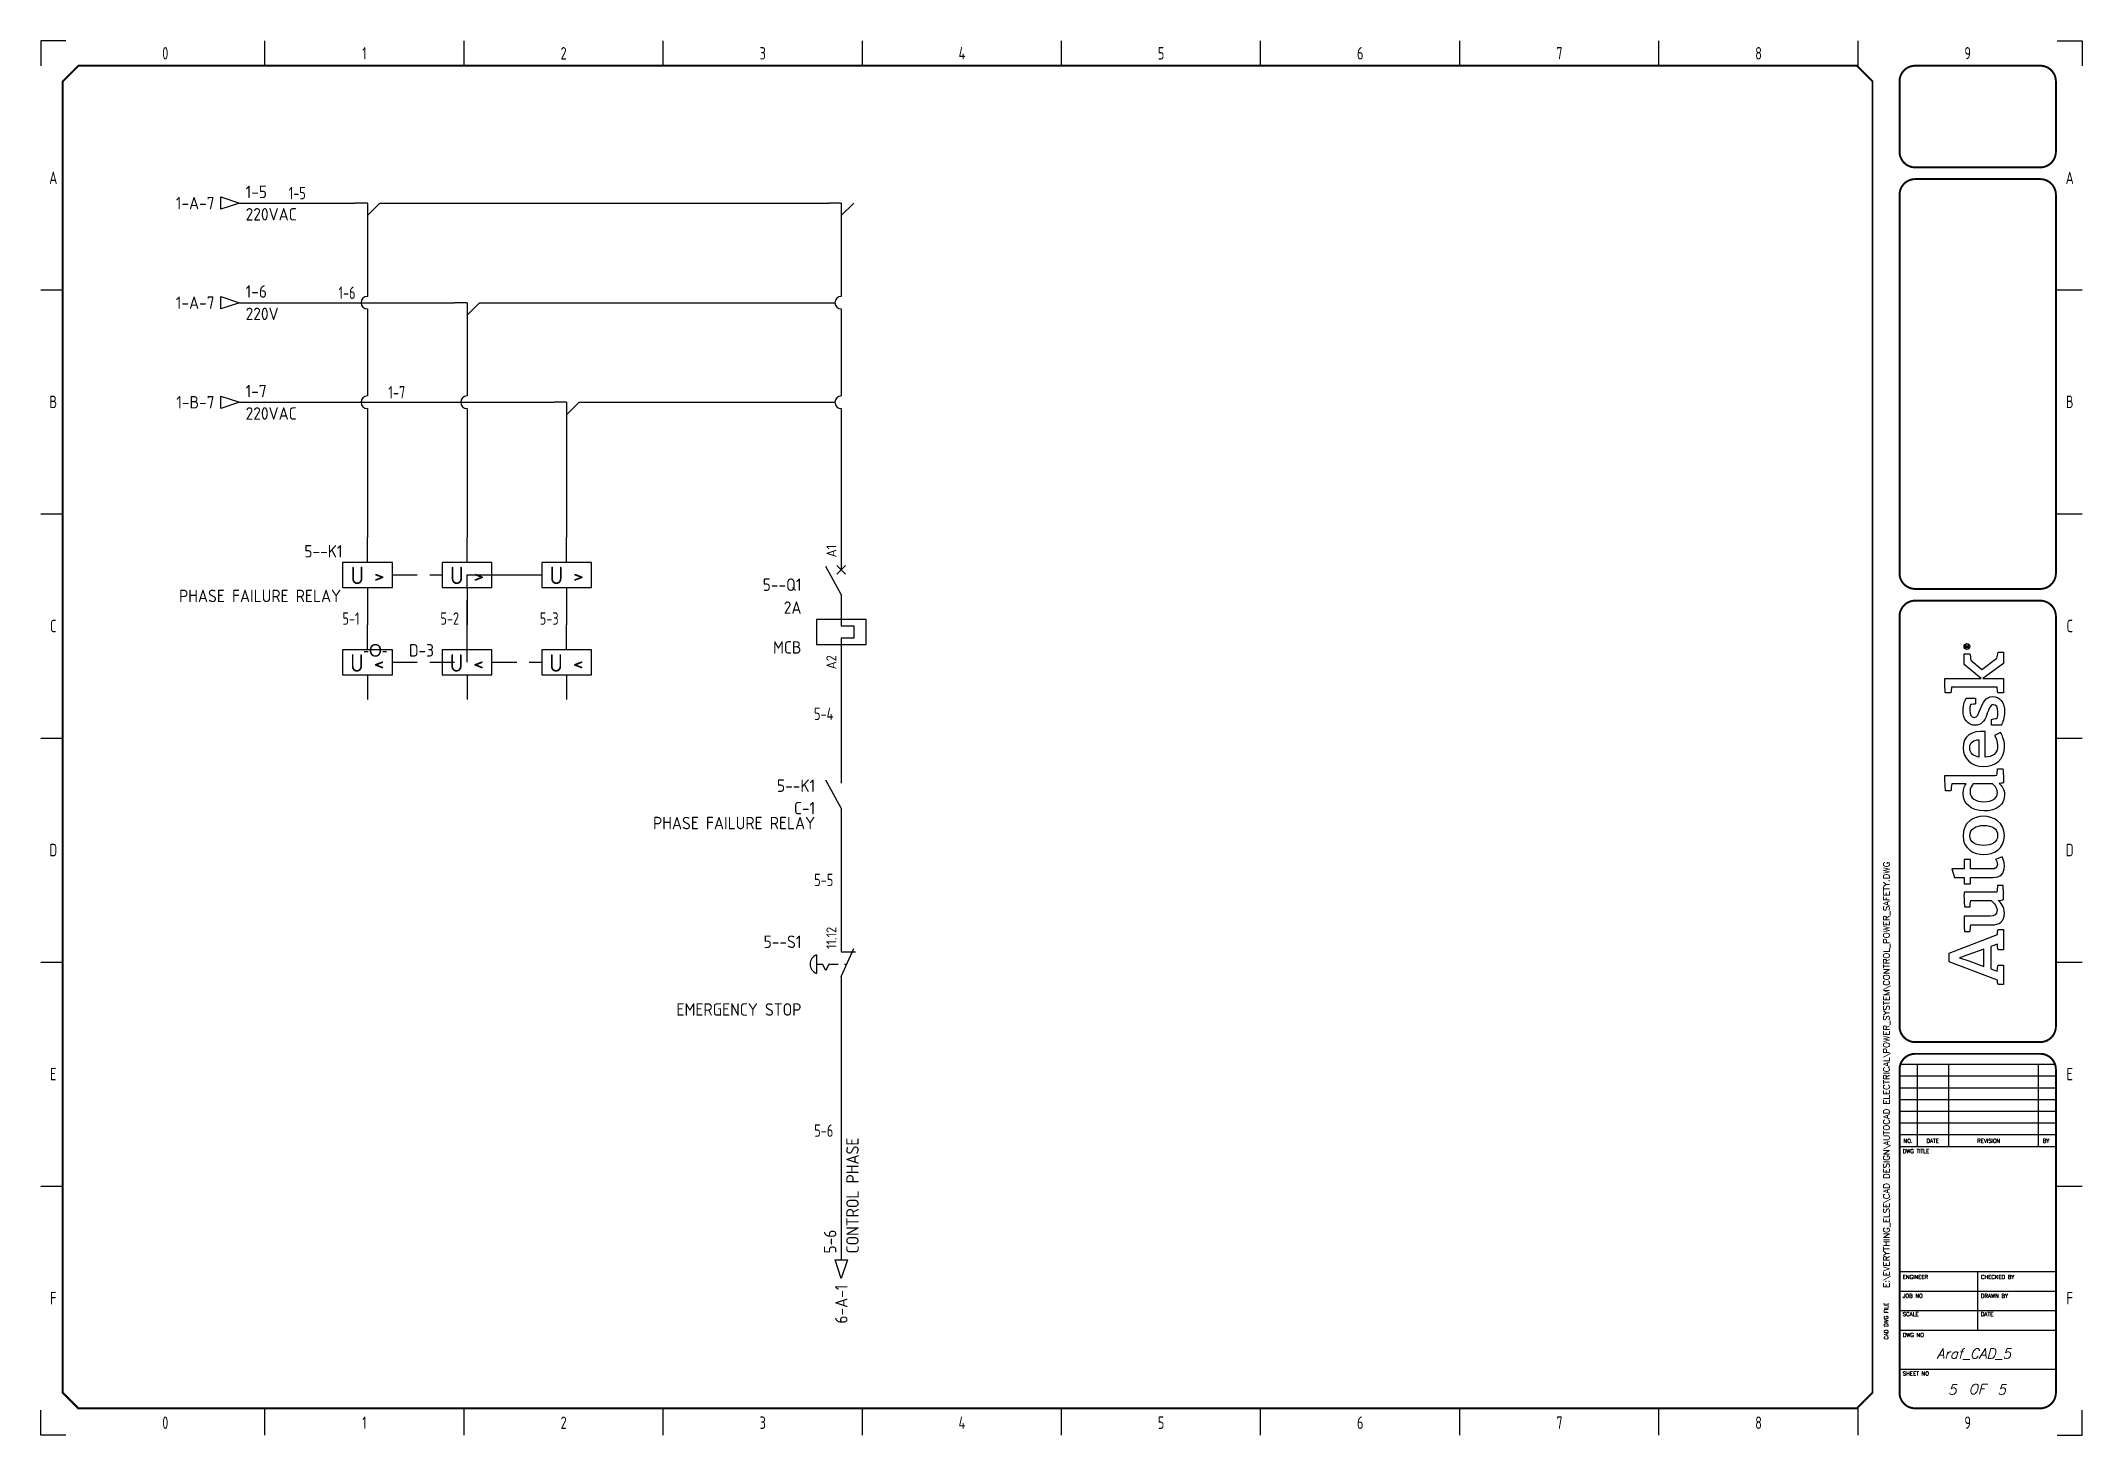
# Model space of a CAD drawing. Extents: x 5 to 415, y 5 to 285.
import ezdxf
from ezdxf.enums import TextEntityAlignment as Align

# ---------------------------------------------------------------- set-up
doc = ezdxf.new("R2010")
doc.units = 0
doc.header["$LTSCALE"] = 10
doc.linetypes.add('DASHED', pattern=[0.75, 0.5, -0.25])
for name, color, linetype in [('BL_16_mm', 5, 'Continuous'), ('DESC', 7, 'Continuous'), ('DESCCHILD', 7, 'Continuous'), ('LAYER_1', 160, 'Continuous'), ('LINK', 252, 'DASHED'), ('MISC', 4, 'Continuous'), ('RD_16_mm', 1, 'Continuous'), ('SYMS', 7, 'Continuous'), ('TAGS', 4, 'Continuous'), ('TERMS', 3, 'Continuous'), ('TITLE', 7, 'Continuous'), ('Title blocks', 7, 'Continuous'), ('WIRENO', 3, 'Continuous'), ('WIREREF', 52, 'Continuous'), ('WIREREF_DEST', 52, 'Continuous'), ('XREF', 7, 'Continuous'), ('XREFCHILD', 134, 'Continuous'), ('YE_16_mm', 2, 'Continuous')]:
    doc.layers.add(name, color=color, linetype=linetype)
doc.styles.add('ISO8', font='ISO8.shx', dxfattribs={"width": 0.8})
doc.styles.add('ITALIC', font='ITALIC')
doc.styles.add('SIMPLEX', font='simplex')
doc.styles.add('WD_IEC', font='ISOCP2.shx', dxfattribs={"width": 0.9, "height": 4})

# ---------------------------------------------------------------- blocks, each defined once
blk = doc.blocks.new('AI9-BLK2')
at = {"layer": 'LAYER_1', "color": 7}
blk.add_circle((0, 0), 2.03, dxfattribs=at)
blk.add_open_spline([(1.7, 0), (1.7, -1), (1, -1.8), (0, -1.8), (-1, -1.8), (-1.7, -1), (-1.7, 0), (-1.7, 1), (-1, 1.8), (0, 1.8), (1, 1.8), (1.7, 1), (1.7, 0)], degree=3, knots=[0, 0, 0, 0, 1, 1, 1, 2, 2, 2, 3, 3, 3, 4, 4, 4, 4], dxfattribs=at)
blk = doc.blocks.new('AI9-BLK1')
at = {"layer": 'LAYER_1', "color": 7}
for points, knots in [([(0.7, -1.1), (0.7, -1.1), (0.2, -0.4), (0.2, -0.4), (0.1, -0.2), (0, -0.2), (-0.1, -0.1), (0.3, 0), (0.5, 0.2), (0.5, 0.5), (0.5, 0.8), (0.3, 1.1), (-0.2, 1.1), (-0.2, 1.1), (-0.8, 1.1), (-0.8, 1.1), (-0.8, 1.1), (-0.8, -1.1), (-0.8, -1.1), (-0.8, -1.1), (-0.5, -1.1), (-0.5, -1.1), (-0.5, -1.1), (-0.5, -0.1), (-0.5, -0.1), (-0.4, -0.1), (-0.3, -0.2), (-0.2, -0.3), (-0.2, -0.3), (0.3, -1.1), (0.3, -1.1), (0.3, -1.1), (0.7, -1.1), (0.7, -1.1)], [0, 0, 0, 0, 1, 1, 1, 2, 2, 2, 3, 3, 3, 4, 4, 4, 5, 5, 5, 6, 6, 6, 7, 7, 7, 8, 8, 8, 9, 9, 9, 10, 10, 10, 11, 11, 11, 11]), ([(0.2, 0.5), (0.2, 0.2), (-0.1, 0.1), (-0.3, 0.1), (-0.3, 0.1), (-0.5, 0.1), (-0.5, 0.1), (-0.5, 0.1), (-0.5, 0.8), (-0.5, 0.8), (-0.5, 0.8), (-0.2, 0.8), (-0.2, 0.8), (0.1, 0.8), (0.2, 0.7), (0.2, 0.5)], [0, 0, 0, 0, 1, 1, 1, 2, 2, 2, 3, 3, 3, 4, 4, 4, 5, 5, 5, 5])]:
    blk.add_open_spline(points, degree=3, knots=knots, dxfattribs=at)
blk = doc.blocks.new('LOGO')
for points, knots in [([(35.2, 4.3), (35.2, 4.3), (22.1, 38.1), (22.1, 38.1), (22.1, 38.1), (16.1, 38.1), (16.1, 38.1), (16.1, 38.1), (3.2, 4.3), (3.2, 4.3), (2.2, 4.2), (0.9, 4), (0, 3.7), (0, 3.7), (0, 0), (0, 0), (0, 0), (13.7, 0), (13.7, 0), (13.7, 0), (13.7, 3.7), (13.7, 3.7), (12.4, 4), (10.9, 4.3), (9.5, 4.4), (9.5, 4.4), (11.1, 8.8), (11.1, 8.8), (11.1, 8.8), (26.8, 8.8), (26.8, 8.8), (26.8, 8.8), (28.4, 4.3), (28.4, 4.3), (27, 4.2), (25.8, 4), (24.5, 3.7), (24.5, 3.7), (24.5, 0), (24.5, 0), (24.5, 0), (38.7, 0), (38.7, 0), (38.7, 0), (38.7, 3.7), (38.7, 3.7), (37.9, 3.9), (36, 4.3), (35.2, 4.3)], [0, 0, 0, 0, 1, 1, 1, 2, 2, 2, 3, 3, 3, 4, 4, 4, 5, 5, 5, 6, 6, 6, 7, 7, 7, 8, 8, 8, 9, 9, 9, 10, 10, 10, 11, 11, 11, 12, 12, 12, 13, 13, 13, 14, 14, 14, 15, 15, 15, 16, 16, 16, 16]), ([(12.8, 13.8), (12.8, 13.8), (16.6, 24.3), (16.6, 24.3), (17.8, 27.5), (18.2, 28.8), (18.8, 30.9), (18.8, 30.9), (18.9, 30.9), (18.9, 30.9), (19.6, 28.9), (20, 27.5), (21.1, 24.3), (21.1, 24.3), (24.9, 13.8), (24.9, 13.8), (24.9, 13.8), (12.8, 13.8), (12.8, 13.8)], [0, 0, 0, 0, 1, 1, 1, 2, 2, 2, 3, 3, 3, 4, 4, 4, 5, 5, 5, 6, 6, 6, 6]), ([(70.8, 23.1), (70.8, 23.1), (70.8, 27.7), (70.8, 27.7), (70.8, 27.7), (75.3, 27.7), (75.3, 27.7), (75.3, 27.7), (75.3, 34.3), (75.3, 34.3), (75.3, 34.3), (81.3, 36.2), (81.3, 36.2), (81.3, 36.2), (81.3, 27.7), (81.3, 27.7), (81.3, 27.7), (88, 27.7), (88, 27.7), (88, 27.7), (88, 23.1), (88, 23.1), (88, 23.1), (81.3, 23.1), (81.3, 23.1), (81.3, 23.1), (81.3, 8.4), (81.3, 8.4), (81.3, 5.6), (82.1, 4.3), (84.3, 4.3), (86, 4.3), (87.5, 5.1), (88, 5.5), (88, 5.5), (89.7, 0.9), (89.7, 0.9), (88.7, 0.3), (86.5, -0.7), (83.2, -0.7), (77.6, -0.7), (75.3, 2.4), (75.3, 7.4), (75.3, 7.4), (75.3, 23.1), (75.3, 23.1), (75.3, 23.1), (70.8, 23.1), (70.8, 23.1)], [0, 0, 0, 0, 1, 1, 1, 2, 2, 2, 3, 3, 3, 4, 4, 4, 5, 5, 5, 6, 6, 6, 7, 7, 7, 8, 8, 8, 9, 9, 9, 10, 10, 10, 11, 11, 11, 12, 12, 12, 13, 13, 13, 14, 14, 14, 15, 15, 15, 16, 16, 16, 16]), ([(147.1, 4.7), (147.1, 5.4), (147, 6.1), (147, 6.9), (147, 6.9), (147, 41.1), (147, 41.1), (143.4, 41.2), (139.3, 41), (136.1, 40.7), (136.1, 40.7), (136.1, 37), (136.1, 37), (137.7, 36.8), (139.6, 36.6), (141, 36.4), (141, 36.4), (141, 36.4), (141, 36.4), (141, 36.4), (141, 26.2), (141, 26.2), (140, 27.1), (138, 28.4), (134.3, 28.4), (127.3, 28.4), (122, 22.6), (122, 13.8), (122, 4.5), (126.6, -0.7), (133.4, -0.7), (137.1, -0.7), (139.6, 1.1), (141.3, 3.1), (141.3, 2.1), (141.6, 0.6), (141.8, 0), (145.2, -0.2), (148.7, 0.1), (151.7, 0.4), (151.7, 0.4), (151.7, 4.1), (151.7, 4.1), (150.2, 4.2), (148.4, 4.5), (147.1, 4.7)], [0, 0, 0, 0, 1, 1, 1, 2, 2, 2, 3, 3, 3, 4, 4, 4, 5, 5, 5, 6, 6, 6, 7, 7, 7, 8, 8, 8, 9, 9, 9, 10, 10, 10, 11, 11, 11, 12, 12, 12, 13, 13, 13, 14, 14, 14, 15, 15, 15, 15]), ([(229.4, 4.6), (229.4, 4.6), (221.5, 15.2), (221.5, 15.2), (221.5, 15.2), (228, 23), (228, 23), (229.4, 23.1), (231.3, 23.3), (232.4, 23.6), (232.4, 23.6), (232.4, 27.7), (232.4, 27.7), (232.4, 27.7), (225, 27.7), (225, 27.7), (225, 27.7), (215.2, 15.6), (215.2, 15.6), (215.2, 15.6), (215.2, 41.2), (215.2, 41.2), (211.8, 41.3), (208.2, 41.2), (205.1, 40.9), (205.1, 40.9), (205.1, 36.9), (205.1, 36.9), (206.5, 36.8), (208, 36.6), (209.1, 36.5), (209.1, 36.5), (209.1, 4.5), (209.1, 4.5), (207.8, 4.4), (206.3, 4.2), (205.1, 4), (205.1, 4), (205.1, 0), (205.1, 0), (205.1, 0), (215.2, 0), (215.2, 0), (215.2, 0), (215.2, 14.5), (215.2, 14.5), (215.2, 14.5), (225.6, 0), (225.6, 0), (225.6, 0), (233.7, 0), (233.7, 0), (233.7, 0), (233.7, 3.8), (233.7, 3.8), (232.2, 4.2), (230.6, 4.4), (229.4, 4.6)], [0, 0, 0, 0, 1, 1, 1, 2, 2, 2, 3, 3, 3, 4, 4, 4, 5, 5, 5, 6, 6, 6, 7, 7, 7, 8, 8, 8, 9, 9, 9, 10, 10, 10, 11, 11, 11, 12, 12, 12, 13, 13, 13, 14, 14, 14, 15, 15, 15, 16, 16, 16, 17, 17, 17, 18, 18, 18, 19, 19, 19, 19]), ([(59.7, -0.1), (59.5, 0.6), (59.2, 2.6), (59.1, 3.8), (57.8, 2), (54.9, -0.7), (50.2, -0.7), (44.2, -0.7), (42, 3.1), (42, 8.1), (42, 8.1), (42, 22.9), (42, 22.9), (40.6, 23.2), (38.8, 23.4), (37.3, 23.5), (37.3, 23.5), (37.3, 27.3), (37.3, 27.3), (40.3, 27.6), (44.4, 27.8), (48, 27.6), (48, 27.6), (48, 9.3), (48, 9.3), (48, 6.2), (49.1, 4.5), (52.3, 4.5), (55.8, 4.5), (58.4, 7.9), (59, 8.6), (59, 8.6), (59, 23), (59, 23), (57.8, 23.2), (56, 23.4), (54.6, 23.5), (54.6, 23.5), (54.6, 27.3), (54.6, 27.3), (57.6, 27.7), (61.5, 27.8), (65, 27.7), (65, 27.7), (65, 4.6), (65, 4.6), (66.3, 4.4), (68.1, 4.2), (69.6, 4.1), (69.6, 4.1), (69.6, 0.3), (69.6, 0.3), (66.7, 0), (63, -0.2), (59.7, -0.1)], [0, 0, 0, 0, 1, 1, 1, 2, 2, 2, 3, 3, 3, 4, 4, 4, 5, 5, 5, 6, 6, 6, 7, 7, 7, 8, 8, 8, 9, 9, 9, 10, 10, 10, 11, 11, 11, 12, 12, 12, 13, 13, 13, 14, 14, 14, 15, 15, 15, 16, 16, 16, 17, 17, 17, 18, 18, 18, 18]), ([(104.8, -0.7), (95.2, -0.7), (91.4, 7), (91.4, 13.8), (91.4, 20.6), (95.1, 28.4), (104.6, 28.4), (114.1, 28.4), (118.3, 20.8), (118.3, 14), (118.3, 7.2), (114.2, -0.7), (104.8, -0.7)], [0, 0, 0, 0, 1, 1, 1, 2, 2, 2, 3, 3, 3, 4, 4, 4, 4]), ([(104.5, 23.6), (99.6, 23.6), (97.8, 19.5), (97.8, 14), (97.8, 8.5), (99.9, 4.1), (104.8, 4.1), (109.8, 4.1), (111.8, 8.2), (111.8, 13.8), (111.8, 19.3), (109.5, 23.6), (104.5, 23.6)], [0, 0, 0, 0, 1, 1, 1, 2, 2, 2, 3, 3, 3, 4, 4, 4, 4]), ([(141, 7.6), (140.3, 6.7), (138.2, 4.3), (135, 4.3), (130.5, 4.3), (128.5, 8.1), (128.5, 13.8), (128.5, 19.6), (130.9, 23.5), (135.4, 23.5), (138.3, 23.5), (139.9, 22.3), (141, 21.3), (141, 21.3), (141, 7.6), (141, 7.6)], [0, 0, 0, 0, 1, 1, 1, 2, 2, 2, 3, 3, 3, 4, 4, 4, 5, 5, 5, 5]), ([(167.6, 4.1), (171.4, 4.1), (173.8, 5.5), (175, 6.2), (175, 6.2), (177.1, 2.1), (177.1, 2.1), (175.5, 1.1), (172.6, -0.7), (167.2, -0.7), (158.2, -0.7), (153.3, 5.5), (153.3, 14), (153.3, 22.5), (158.9, 28.4), (166.4, 28.4), (174.6, 28.4), (178.7, 22.5), (177.9, 12.9), (177.9, 12.9), (159.8, 12.9), (159.8, 12.9), (160, 7.9), (162.3, 4.1), (167.6, 4.1)], [0, 0, 0, 0, 1, 1, 1, 2, 2, 2, 3, 3, 3, 4, 4, 4, 5, 5, 5, 6, 6, 6, 7, 7, 7, 8, 8, 8, 8]), ([(172, 17.3), (171.9, 20.8), (170.4, 23.7), (166.3, 23.7), (162.6, 23.7), (160.6, 21.2), (159.9, 17.3), (159.9, 17.3), (172, 17.3), (172, 17.3)], [0, 0, 0, 0, 1, 1, 1, 2, 2, 2, 3, 3, 3, 3]), ([(193.3, 16.4), (190.2, 17.6), (187.8, 18.3), (187.8, 20.5), (187.8, 22.6), (189.9, 23.7), (192.6, 23.7), (194.1, 23.7), (195.6, 23.5), (196.8, 23.1), (196.9, 21.9), (197.1, 20.1), (197.3, 19.6), (197.3, 19.6), (201.3, 19.6), (201.3, 19.6), (201.3, 19.6), (201.3, 26.1), (201.3, 26.1), (200.2, 26.8), (197.1, 28.4), (192.4, 28.4), (186.5, 28.4), (182.2, 25), (182.2, 20.1), (182.2, 15.7), (184.9, 13.4), (189.1, 11.9), (193.4, 10.4), (196.7, 9.3), (196.7, 7.2), (196.7, 5.1), (195, 3.9), (191.4, 3.9), (189.9, 3.9), (188.1, 4.1), (187, 4.6), (186.9, 5.9), (186.6, 7.8), (186.3, 8.4), (186.3, 8.4), (182.3, 8.4), (182.3, 8.4), (182.3, 8.4), (182.3, 1.6), (182.3, 1.6), (182.3, 1.6), (182.3, 1.6), (182.3, 1.6), (184.1, 0.5), (187.5, -0.8), (191.8, -0.8), (198.3, -0.8), (202.4, 2.6), (202.4, 7.8), (202.4, 12.5), (197.8, 14.6), (193.3, 16.4)], [0, 0, 0, 0, 1, 1, 1, 2, 2, 2, 3, 3, 3, 4, 4, 4, 5, 5, 5, 6, 6, 6, 7, 7, 7, 8, 8, 8, 9, 9, 9, 10, 10, 10, 11, 11, 11, 12, 12, 12, 13, 13, 13, 14, 14, 14, 15, 15, 15, 16, 16, 16, 17, 17, 17, 18, 18, 18, 19, 19, 19, 19])]:
    blk.add_open_spline(points, degree=3, knots=knots)
for name, p in [('AI9-BLK2', (237.6, 25.7)), ('AI9-BLK1', (237.8, 25.7))]:
    blk.add_blockref(name, p)
blk = doc.blocks.new('Title_blocks_A3')
at = {"layer": 'TITLE'}
for p, q in [((372.89, 276.86), (372.89, 259.33)), ((378.32, 79.49), (409.72, 79.49)), ((381.85, 79.49), (381.85, 63)), ((388.13, 79.49), (388.13, 63)), ((406.19, 79.49), (406.19, 63)), ((378.32, 77.13), (409.72, 77.13)), ((378.32, 74.78), (409.72, 74.78)), ((378.32, 72.42), (409.72, 72.42)), ((378.32, 70.06), (409.72, 70.06)), ((378.32, 67.71), (409.72, 67.71)), ((378.32, 65.35), (409.72, 65.35)), ((378.32, 63), (409.72, 63)), ((372.89, 13.53), (372.89, 37.81)), ((378.32, 37.87), (409.72, 37.87)), ((394.02, 26.1), (394.02, 37.87)), ((378.32, 33.95), (409.72, 33.95)), ((378.32, 30.02), (409.72, 30.02)), ((378.32, 26.1), (409.72, 26.1)), ((378.32, 18.24), (409.72, 18.24))]:
    blk.add_line(p, q, dxfattribs=at)
at = {"layer": 'TITLE', "const_width": 0.392}
blk.add_lwpolyline([(372.89, 13.53), (372.89, 276.86), (369.75, 280), (12.53, 280), (9.39, 276.86), (9.39, 13.53), (12.53, 10.39), (369.75, 10.39)], close=True, dxfattribs=at)
for points in [[(381.46, 280, 0.414214), (378.32, 276.86, 0.414214)], [(409.72, 276.86, 0.414214), (406.58, 280, 0.414214)], [(378.32, 262.73, 0.414214), (381.46, 259.59, 0.414214)], [(406.58, 259.59, 0.414214), (409.72, 262.73, 0.414214)], [(381.46, 257.23, 0.414214), (378.32, 254.09, 0.414214)], [(409.72, 254.09, 0.414214), (406.58, 257.23, 0.414214)], [(378.32, 178.08, 0.414214), (381.46, 174.94, 0.414214)], [(406.58, 174.94, 0.414214), (409.72, 178.08, 0.414214)], [(381.46, 172.58, 0.414214), (378.32, 169.44, 0.414214)], [(409.72, 169.44, 0.414214), (406.58, 172.58, 0.414214)], [(378.32, 87.08, 0.414214), (381.46, 83.94, 0.414214)], [(406.58, 83.94, 0.414214), (409.72, 87.08, 0.414214)], [(381.46, 81.58, 0.414214), (378.32, 78.44, 0.414214)], [(409.72, 78.44, 0.414214), (406.58, 81.58, 0.414214)], [(378.32, 13.53, 0.414214), (381.46, 10.39, 0.414214)], [(406.58, 10.39, 0.414214), (409.72, 13.53, 0.414214)]]:
    blk.add_lwpolyline(points, format="xyb", dxfattribs=at)
for points in [[(406.58, 280), (381.46, 280)], [(378.32, 276.86), (378.32, 262.73)], [(409.72, 276.86), (409.72, 262.73)], [(406.58, 259.59), (381.46, 259.59)], [(378.32, 254.09), (378.32, 178.08)], [(406.58, 257.23), (381.46, 257.23)], [(409.72, 254.09), (409.72, 178.08)], [(381.46, 174.94), (406.58, 174.94)], [(381.46, 172.58), (406.58, 172.58)], [(381.46, 83.94), (406.58, 83.94)], [(378.32, 78.44), (378.32, 13.53)], [(381.46, 81.58), (406.58, 81.58)], [(409.72, 78.44), (409.72, 13.53)], [(381.46, 10.39), (406.58, 10.39)]]:
    blk.add_lwpolyline(points, dxfattribs=at)
at = {"layer": 'TITLE', "color": 7, "const_width": 0.392}
for points in [[(378.32, 169.44), (378.32, 87.08)], [(409.72, 169.44), (409.72, 87.08)]]:
    blk.add_lwpolyline(points, dxfattribs=at)
at = {"layer": 'Title blocks', "color": 7}
for p, q in [((50, 280), (50, 285)), ((90, 280), (90, 285)), ((130, 280), (130, 285)), ((170, 280), (170, 285)), ((250, 280), (250, 285)), ((290, 280), (290, 285)), ((330, 280), (330, 285)), ((370, 280), (370, 285)), ((5, 235), (9.39, 235)), ((410, 235), (415, 235)), ((5, 190), (9.39, 190)), ((410, 190), (415, 190)), ((5, 100), (9.39, 100)), ((410, 100), (415, 100)), ((5, 55), (9.39, 55)), ((410, 55), (415, 55)), ((50, 5), (50, 10.39)), ((90, 5), (90, 10.39)), ((130, 5), (130, 10.39)), ((170, 5), (170, 10.39)), ((250, 5), (250, 10.39)), ((290, 5), (290, 10.39)), ((330, 5), (330, 10.39)), ((370, 5), (370, 10.64))]:
    blk.add_line(p, q, dxfattribs=at)
at = {"layer": 'Title blocks', "color": 2}
for p, q in [((210, 280), (210, 285)), ((5, 145), (9.39, 145)), ((410, 145), (415, 145)), ((210, 5), (210, 10.39))]:
    blk.add_line(p, q, dxfattribs=at)
at = {"layer": 'Title blocks'}
for points in [[(10, 285), (5, 285), (5, 280)], [(410, 285), (415, 285), (415, 280)], [(10, 5), (5, 5), (5, 10)], [(410, 5), (415, 5), (415, 10)]]:
    blk.add_lwpolyline(points, dxfattribs=at)
at = {"xscale": 0.2857500000000073, "yscale": 0.2857500000000073, "zscale": 0.2857500000000073, "rotation": 90}
blk.add_blockref('LOGO', (399.19, 95.48), dxfattribs=at)
at = {"layer": 'TITLE', "color": 1, "style": 'SIMPLEX'}
for s, p in [('DWG TITLE', (378.97, 61.62)), ('ENGINEER', (378.97, 36.37)), ('CHECKED BY', (394.67, 36.37)), ('JOB NO', (378.97, 32.57)), ('DRAWN BY', (394.67, 32.57)), ('SCALE', (378.97, 28.91)), ('DATE', (394.67, 28.91)), ('DWG NO', (378.97, 24.72)), ('SHEET NO', (378.97, 17))]:
    blk.add_text(s, height=0.785, dxfattribs=at).set_placement(p)
at = {"layer": 'TITLE', "color": 1}
for s, height, style, p in [('NO.', 0.785, 'SIMPLEX', (380.02, 64.11)), ('DATE', 0.785, 'SIMPLEX', (384.99, 64.11)), ('REVISION', 0.785, 'SIMPLEX', (396.24, 64.11)), ('BY', 0.785, 'SIMPLEX', (407.76, 64.11)), ('OF', 2, 'ITALIC', (393.89, 14.25))]:
    blk.add_text(s, height=height, dxfattribs=dict(at, style=style)).set_placement(p, align=Align.MIDDLE)
at = {"layer": 'TITLE', "color": 1, "style": 'SIMPLEX'}
blk.add_text('CAD DWG FILE', height=0.7852, rotation=90, dxfattribs=at).set_placement((376.02, 24.2))
at = {"layer": 'TITLE', "color": 1, "style": 'ITALIC'}
for tag, height, p in [('TITLE#1', 1.5, (393.23, 52.79)), ('TITLE#2', 1.5, (393.23, 50.25)), ('TITLE#3', 1.5, (393.23, 47.71)), ('TITLE#4', 1.5, (393.23, 45.16)), ('DWG#', 2, (393.23, 20.38))]:
    blk.add_attdef(tag, text='', height=height, dxfattribs=at).set_placement(p, align=Align.CENTER)
at = {"layer": 'TITLE', "color": 1, "style": 'SIMPLEX'}
blk.add_attdef('CAD#', (376.32, 34.6), '', height=1.25, rotation=90, dxfattribs=at)
at = {"layer": 'TITLE', "color": 1}
for tag, p, height, style in [('ENGINEER', (381.68, 34.6), 1.25, 'ITALIC'), ('CHKDBY', (396.6, 34.6), 1.25, 'ITALIC'), ('JOB#', (384.53, 30.65), 1.25, 'SIMPLEX'), ('DRAWNBY', (397.48, 30.65), 1.25, 'ITALIC'), ('SCALE', (383.14, 26.88), 1.25, 'SIMPLEX'), ('DATE', (396.4, 26.88), 1.25, 'SIMPLEX'), ('SHTS', (397.95, 13.15), 2, 'ITALIC')]:
    blk.add_attdef(tag, p, '', height=height, dxfattribs=dict(at, style=style))
at = {"layer": 'TITLE', "color": 1, "style": 'ITALIC'}
blk.add_attdef('SH#', text='', height=2, dxfattribs=at).set_placement((389.77, 13.15), align=Align.RIGHT)
at = {"layer": 'TITLE', "color": 7, "flags": 9}
blk.add_attdef('WD_TB', (381.46, 10.39), '', height=1.57, dxfattribs=at)
at = {"layer": 'Title blocks', "style": 'ISO8', "width": 0.8}
for s, p in [('0', (30, 282.5)), ('1', (70, 282.5)), ('2', (110, 282.5)), ('3', (150, 282.5)), ('4', (190, 282.5)), ('5', (230, 282.5)), ('6', (270, 282.5)), ('7', (310, 282.5)), ('8', (350, 282.5)), ('9', (392, 282.5)), ('A', (7.5, 257.5)), ('A', (412.5, 257.5)), ('B', (7.5, 212.5)), ('B', (412.5, 212.5)), ('C', (7.5, 167.5)), ('C', (412.5, 167.5)), ('D', (7.5, 122.5)), ('D', (412.5, 122.5)), ('E', (7.5, 77.5)), ('E', (412.5, 77.5)), ('F', (7.5, 32.5)), ('F', (412.5, 32.5)), ('0', (30, 7.5)), ('1', (70, 7.5)), ('2', (110, 7.5)), ('3', (150, 7.5)), ('4', (190, 7.5)), ('5', (230, 7.5)), ('6', (270, 7.5)), ('7', (310, 7.5)), ('8', (350, 7.5)), ('9', (392, 7.5))]:
    blk.add_text(s, height=2.5, dxfattribs=at).set_placement(p, align=Align.MIDDLE)
blk = doc.blocks.new('HA1D3')
blk.add_lwpolyline([(0, 0), (-3.75, -1.25), (-3.75, 1.25)], close=True)
at = {"style": 'WD_IEC'}
blk.add_attdef('XREF', text='', height=2.5, dxfattribs=at).set_placement((-5, 0), align=Align.MIDDLE_RIGHT)
at = {"style": 'WD_IEC', "flags": 1}
blk.add_attdef('SIGCODE', text='', height=1, dxfattribs=at).set_placement((-2.5, 1.8), align=Align.RIGHT)
at = {"style": 'WD_IEC'}
for tag, p, height, flags in [('X1TERM01', (0, 0), 0.32, 1), ('WIRENO', (1.25, 1), 2.5, 8)]:
    blk.add_attdef(tag, p, '', height=height, dxfattribs=dict(at, flags=flags))
blk.add_attdef('DESC1', text='', height=2.5, dxfattribs=at).set_placement((1.25, -1), align=Align.TOP_LEFT)
blk = doc.blocks.new('HT0_184')
for p, q in [((0, 0), (-2.5, 0)), ((0, 0), (0, -2.5)), ((0, -2.5), (2.5, 0))]:
    blk.add_line(p, q)
at = {"style": 'WD_IEC', "flags": 1}
for tag, p in [('X4TERM01', (-2.5, 0)), ('X1TERM01', (2.5, 0)), ('X8TERM01', (0, -2.5)), ('WDWSEQ', (1.53, -1.26))]:
    blk.add_attdef(tag, p, '', height=0.4, dxfattribs=at)
blk = doc.blocks.new('VCR1F35')
for p, q in [((0, 2.5), (0, 7.5)), ((0, -2.5), (0, -7.5))]:
    blk.add_line(p, q)
blk.add_lwpolyline([(-5, 2.5), (-5, -2.5), (5, -2.5), (5, 2.5)], close=True)
at = {"style": 'WD_IEC'}
for tag, p in [('INST', (-5, 9.5)), ('LOC', (-5, 6.5)), ('TAG1', (-5, 3.5)), ('DESC1', (-5.28, -5.48)), ('DESC2', (-5.28, -8.48)), ('DESC3', (-5.28, -11.48))]:
    blk.add_attdef(tag, text='', height=2.5, dxfattribs=at).set_placement(p, align=Align.RIGHT)
blk.add_attdef('TERM01', text='', height=2, rotation=90, dxfattribs=at).set_placement((-1, 7.5), align=Align.RIGHT)
at = {"style": 'WD_IEC', "flags": 1}
for tag, p, height in [('X2TERM01', (0, 7.5), 0.32), ('X4LINK', (-5, 0), 0.32), ('X1LINK', (5, 0), 0.32), ('ASSYCODE', (0.69, -3.77), 1), ('X8TERM02', (0, -7.5), 0.32), ('FAMILY', (0.69, -5.27), 1), ('CATDESC', (0.69, -6.77), 1)]:
    blk.add_attdef(tag, p, '', height=height, dxfattribs=at)
at = {"style": 'WD_IEC', "flags": 9}
for tag, p in [('MFG', (-5.59, 1.03)), ('CAT', (-5.59, -1.47))]:
    blk.add_attdef(tag, text='', height=1.5, dxfattribs=at).set_placement(p, align=Align.RIGHT)
at = {"style": 'WD_IEC'}
blk.add_attdef('TERM02', (-1, -7.5), '', height=2, rotation=90, dxfattribs=at)
blk.add_attdef('U', text='', height=3.5, dxfattribs=at).set_placement((0.03, -1.87), align=Align.CENTER)
at = {"lineweight": 9, "style": 'WD_IEC'}
for tag, p in [('NO', (-5.21, -16.4)), ('NC', (-5.21, -19.4))]:
    blk.add_attdef(tag, text='', height=2.5, dxfattribs=at).set_placement(p, align=Align.TOP_RIGHT)
for tag, p in [('XREFNO', (-3.71, -16.4)), ('XREFNC', (-3.71, -19.4))]:
    blk.add_attdef(tag, text='', height=2.5, dxfattribs=at).set_placement(p, align=Align.TOP_LEFT)
blk = doc.blocks.new('VCR1F36')
for p, q in [((0, 2.5), (0, 7.5)), ((0, -2.5), (0, -7.5))]:
    blk.add_line(p, q)
blk.add_lwpolyline([(-5, 2.5), (-5, -2.5), (5, -2.5), (5, 2.5)], close=True)
at = {"style": 'WD_IEC'}
for tag, p in [('INST', (-5, 9.5)), ('LOC', (-5, 6.5)), ('TAG1', (-5, 3.5)), ('DESC1', (-5.28, -5.48)), ('DESC2', (-5.28, -8.48)), ('DESC3', (-5.28, -11.48))]:
    blk.add_attdef(tag, text='', height=2.5, dxfattribs=at).set_placement(p, align=Align.RIGHT)
blk.add_attdef('TERM01', text='', height=2, rotation=90, dxfattribs=at).set_placement((-1, 7.5), align=Align.RIGHT)
at = {"style": 'WD_IEC', "flags": 1}
for tag, p, height in [('X2TERM01', (0, 7.5), 0.32), ('X4LINK', (-5, 0), 0.32), ('X1LINK', (5, 0), 0.32), ('ASSYCODE', (0.69, -3.77), 1), ('X8TERM02', (0, -7.5), 0.32), ('FAMILY', (0.69, -5.27), 1), ('CATDESC', (0.69, -6.77), 1)]:
    blk.add_attdef(tag, p, '', height=height, dxfattribs=at)
at = {"style": 'WD_IEC', "flags": 9}
for tag, p in [('MFG', (-5.59, 1.03)), ('CAT', (-5.59, -1.47))]:
    blk.add_attdef(tag, text='', height=1.5, dxfattribs=at).set_placement(p, align=Align.RIGHT)
at = {"style": 'WD_IEC'}
blk.add_attdef('TERM02', (-1, -7.5), '', height=2, rotation=90, dxfattribs=at)
blk.add_attdef('U', text='', height=3.5, dxfattribs=at).set_placement((-0.04, -1.9), align=Align.CENTER)
at = {"lineweight": 9, "style": 'WD_IEC'}
for tag, p in [('NO', (-5.21, -16.4)), ('NC', (-5.21, -19.4))]:
    blk.add_attdef(tag, text='', height=2.5, dxfattribs=at).set_placement(p, align=Align.TOP_RIGHT)
for tag, p in [('XREFNO', (-3.71, -16.4)), ('XREFNC', (-3.71, -19.4))]:
    blk.add_attdef(tag, text='', height=2.5, dxfattribs=at).set_placement(p, align=Align.TOP_LEFT)
blk = doc.blocks.new('VCB11TH')
for p, q in [((0, 7.5), (0, 2.5)), ((0, -2.5), (-3.12, 3.12)), ((-0.88, 3.38), (0.88, 1.62)), ((-0.88, 1.62), (0.88, 3.38)), ((0, -2.5), (0, -8.75)), ((0, -8.75), (2.5, -8.75)), ((0, -11.25), (0, -12.5)), ((2.5, -11.25), (0, -11.25)), ((2.5, -8.75), (2.5, -11.25)), ((0, -12.5), (0, -17.5))]:
    blk.add_line(p, q)
blk.add_lwpolyline([(-5, -7.5), (-5, -12.5), (5, -12.5), (5, -7.5)], close=True)
at = {"style": 'WD_IEC'}
for tag, p in [('INST', (-8, 5.25)), ('LOC', (-8, 1.75)), ('TAG1', (-8, -1.75)), ('RATING1', (-8, -6.35)), ('DESC1', (-8, -14.35)), ('DESC2', (-8, -17.85)), ('DESC3', (-8, -21.35))]:
    blk.add_attdef(tag, text='', height=2.5, dxfattribs=at).set_placement(p, align=Align.RIGHT)
blk.add_attdef('TERM01', text='', height=2, rotation=90, dxfattribs=at).set_placement((-1, 7.5), align=Align.RIGHT)
at = {"style": 'WD_IEC', "flags": 1}
for tag, p, height in [('X2TERM01', (0, 7.5), 0.32), ('MFG', (2.75, 6.5), 1.5), ('CAT', (2.75, 4), 1.5), ('X4LINK', (-2, 0), 0.32), ('X1LINK', (-0.5, 0), 0.32), ('COMMON', (-3.75, -8.75), 1), ('ASSYCODE', (1, -14), 1), ('FAMILY', (1, -15.5), 1), ('CATDESC', (1, -17), 1), ('X8TERM02', (0, -17.5), 0.32)]:
    blk.add_attdef(tag, p, '', height=height, dxfattribs=at)
at = {"lineweight": 15, "style": 'WD_IEC'}
blk.add_attdef('XREF', text='', height=2.5, dxfattribs=at).set_placement((-8, -10.35), align=Align.RIGHT)
at = {"style": 'WD_IEC'}
blk.add_attdef('TERM02', (-1, -17.5), '', height=2, rotation=90, dxfattribs=at)
blk = doc.blocks.new('VCR21')
for p, q in [((0, 7.5), (0, 2.5)), ((0, -2.5), (-3.12, 3.12)), ((0, -2.5), (0, -7.5))]:
    blk.add_line(p, q)
at = {"style": 'WD_IEC'}
for tag, p in [('INST', (-5.25, 6.75)), ('LOC', (-5.25, 3.75)), ('TAG2', (-5.25, 0.75)), ('XREF', (-5.25, -3.75)), ('DESC2', (-5.25, -9.75)), ('DESC1', (-5.25, -6.75)), ('DESC3', (-5.25, -12.75))]:
    blk.add_attdef(tag, text='', height=2.5, dxfattribs=at).set_placement(p, align=Align.RIGHT)
blk.add_attdef('TERM01', text='', height=2, rotation=90, dxfattribs=at).set_placement((-1, 7.5), align=Align.RIGHT)
at = {"style": 'WD_IEC', "flags": 1}
for tag, p, height in [('X2TERM01', (0, 7.5), 0.32), ('X4LINK', (-2.75, 0), 0.32), ('X1LINK', (-0.5, 0), 0.32), ('CONTACT', (4, -3.5), 1), ('FAMILY', (4, -5), 1), ('COMMON', (5.25, -4.75), 1), ('X8TERM02', (0, -7.5), 0.32)]:
    blk.add_attdef(tag, p, '', height=height, dxfattribs=at)
at = {"style": 'WD_IEC'}
blk.add_attdef('TERM02', (-1, -7.5), '', height=2, rotation=90, dxfattribs=at)
blk = doc.blocks.new('VPB12ML')
for p, q in [((0, 7.5), (0, 2.5)), ((-5, 1.875), (-5, -1.875)), ((-5, 0), (-3.75, 0)), ((-3.125, -1.25), (-3.75, 0)), ((-2.5, 0), (-3.125, -1.25)), ((-2.5, 0), (-0.625, 0)), ((0, -2.5), (2.5, 3.125)), ((0, 2.5), (2.8678, 2.5)), ((0.625, 0), (1.11111, 0)), ((0, -2.5), (0, -7.5))]:
    blk.add_line(p, q)
blk.add_arc((-4.21875, 0), 2.03125, 112.6198649, 247.3801351)
at = {"style": 'WD_IEC'}
for tag, p in [('INST', (-8, 10.25)), ('LOC', (-8, 6.75)), ('TAG1', (-8, 3.25)), ('DESC1', (-8, -10.35)), ('DESC2', (-8, -13.85)), ('DESC3', (-8, -17.35))]:
    blk.add_attdef(tag, text='', height=2.5, dxfattribs=at).set_placement(p, align=Align.RIGHT)
blk.add_attdef('TERM01', text='', height=2, rotation=90, dxfattribs=at).set_placement((-1, 7.5), align=Align.RIGHT)
at = {"style": 'WD_IEC', "flags": 1}
for tag, p, height in [('X2TERM01', (0, 7.5), 0.32), ('CONTACT', (0.5, 4.5), 1), ('COMMON', (1.75, 3.25), 1), ('X1LINK', (1.5, 0), 0.32), ('ASSYCODE', (1, -4), 1), ('X8TERM02', (0, -7.5), 0.32), ('FAMILY', (1, -5.5), 1), ('CATDESC', (1, -7), 1)]:
    blk.add_attdef(tag, p, '', height=height, dxfattribs=at)
at = {"style": 'WD_IEC', "flags": 9}
for tag, p in [('MFG', (-8.5, -0.25)), ('CAT', (-8.5, -2.75))]:
    blk.add_attdef(tag, text='', height=1.5, dxfattribs=at).set_placement(p, align=Align.RIGHT)
at = {"style": 'WD_IEC'}
blk.add_attdef('TERM02', (-1, -7.5), '', height=2, rotation=90, dxfattribs=at)
at = {"lineweight": 15, "style": 'WD_IEC'}
blk.add_attdef('XREF', text='', height=2.5, dxfattribs=at).set_placement((-8, -6.35), align=Align.RIGHT)
blk = doc.blocks.new('HA1S4')
blk.add_lwpolyline([(0, -3.75), (-1.25, 0), (1.25, 0)], close=True)
at = {"style": 'WD_IEC', "flags": 8}
blk.add_attdef('WIRENO', (-1, 1.25), '', height=2.5, rotation=90, dxfattribs=at)
at = {"style": 'WD_IEC'}
blk.add_attdef('DESC1', text='', height=2.5, rotation=90, dxfattribs=at).set_placement((1, 1.25), align=Align.TOP_LEFT)
at = {"style": 'WD_IEC', "flags": 1}
blk.add_attdef('X2TERM01', (0, 0), '', height=0.32, dxfattribs=at)
blk.add_attdef('SIGCODE', text='', height=1, dxfattribs=at).set_placement((-2.5, -3.2), align=Align.RIGHT)
at = {"style": 'WD_IEC'}
blk.add_attdef('XREF', text='', height=2.5, rotation=90, dxfattribs=at).set_placement((0, -5), align=Align.MIDDLE_RIGHT)
blk = doc.blocks.new('WD_WNV')
at = {"linetype": 'Continuous', "style": 'WD_IEC', "width": 0.8}
blk.add_attdef('WIRENO', text='', height=2.5, dxfattribs=at).set_placement((-1.6, 0), align=Align.MIDDLE_RIGHT)
at = {"style": 'WD_IEC', "flags": 1}
for tag, p in [('W08USER', (-1, 0.375)), ('W04USER', (-1, 0.875)), ('W05USER', (-1, 0.75)), ('W09USER', (-1, 0.25)), ('W03USER', (-1, 1)), ('W06USER', (-1, 0.625)), ('W07USER', (-1, 0.5)), ('W02USER', (-1, 1.125)), ('W01USER', (-1, 1.25)), ('W10USER', (-1, 0.125))]:
    blk.add_attdef(tag, text='', height=0.08, dxfattribs=at).set_placement(p, align=Align.CENTER)
blk = doc.blocks.new('WD_WNH')
at = {"linetype": 'Continuous', "style": 'WD_IEC', "width": 0.8}
blk.add_attdef('WIRENO', text='', height=2.5, dxfattribs=at).set_placement((0, 0.75), align=Align.CENTER)
at = {"style": 'WD_IEC', "flags": 1}
for tag, p in [('W08USER', (0, 0.375)), ('W04USER', (0, 0.875)), ('W05USER', (0, 0.75)), ('W09USER', (0, 0.25)), ('W03USER', (0, 1)), ('W06USER', (0, 0.625)), ('W07USER', (0, 0.5)), ('W02USER', (0, 1.125)), ('W01USER', (0, 1.25)), ('W10USER', (0, 0.125))]:
    blk.add_attdef(tag, text='', height=0.08, dxfattribs=at).set_placement(p, align=Align.CENTER)

msp = doc.modelspace()

# ---------------------------------------------------------------- linework, layer by layer
at = {"layer": 'BL_16_mm'}
for p, q in [((44.89, 212.42), (108.1, 212.42)), ((110.6, 209.92), (110.6, 185.25)), ((113.1, 212.42), (164.5, 212.42)), ((110.6, 170.25), (110.6, 167.7))]:
    msp.add_line(p, q, dxfattribs=at)
at = {"layer": 'LINK'}
for points in [[(75.6, 177.75), (85.6, 177.75)], [(75.6, 160.2), (90.6, 160.2), (90.6, 177.75), (105.6, 177.75)], [(95.6, 177.75), (105.6, 177.75)], [(75.6, 160.2), (85.6, 160.2)], [(95.6, 160.2), (105.6, 160.2)]]:
    msp.add_lwpolyline(points, dxfattribs=at)
at = {"layer": 'RD_16_mm'}
for p, q in [((44.89, 252.42), (68.1, 252.42)), ((73.1, 252.42), (163.27, 252.42)), ((70.6, 249.92), (70.6, 233.69)), ((165.77, 249.92), (165.77, 233.69)), ((70.6, 231.15), (70.6, 213.69)), ((165.77, 231.15), (165.77, 213.69)), ((70.6, 211.15), (70.6, 185.25)), ((165.77, 211.15), (165.77, 183.79)), ((70.6, 170.25), (70.6, 167.7)), ((165.77, 158.79), (165.77, 140.92)), ((165.77, 125.92), (165.77, 107.08)), ((165.77, 92.08), (165.77, 40.23))]:
    msp.add_line(p, q, dxfattribs=at)
for centre in [(70.6, 232.42), (165.77, 232.42), (70.6, 212.42), (165.77, 212.42)]:
    msp.add_arc(centre, 1.27, 90, 270, dxfattribs=at)
at = {"layer": 'YE_16_mm'}
for p, q in [((44.89, 232.42), (88.1, 232.42)), ((90.6, 229.92), (90.6, 213.69)), ((93.1, 232.42), (164.5, 232.42)), ((90.6, 211.15), (90.6, 185.25)), ((90.6, 170.25), (90.6, 167.7))]:
    msp.add_line(p, q, dxfattribs=at)
msp.add_arc((90.6, 212.42), 1.27, 90, 270, dxfattribs=at)

# ---------------------------------------------------------------- block references
at = {"layer": 'BL_16_mm'}
msp.add_blockref('HT0_184', (110.6, 212.42), dxfattribs=at)
at = {"layer": 'RD_16_mm'}
for p in [(70.6, 252.42), (165.77, 252.42)]:
    msp.add_blockref('HT0_184', p, dxfattribs=at)
at = {"layer": 'SYMS'}
ref = msp.add_blockref('Title_blocks_A3', (0, 0), dxfattribs=at)
ref.add_attrib('CAD#', 'E:\\EVERYTHING_ELSE\\CAD DESIGN\\AUTOCAD ELECTRICAL\\POWER_SYSTEM\\CONTROL_POWER_SAFETY.DWG', (376.32, 34.6), dxfattribs={"layer": 'TITLE', "color": 1, "height": 1.25, "rotation": 90, "style": 'SIMPLEX'})
ref.add_attrib('SH#', '5', dxfattribs={"layer": 'TITLE', "color": 1, "height": 2, "style": 'ITALIC'}).set_placement((389.77, 13.15), align=Align.RIGHT)
ref.add_attrib('DWG#', 'Araf_CAD_5', dxfattribs={"layer": 'TITLE', "color": 1, "height": 2, "style": 'ITALIC'}).set_placement((393.23, 20.38), align=Align.CENTER)
ref.add_attrib('SHTS', '5', (397.95, 13.15), dxfattribs={"layer": 'TITLE', "color": 1, "height": 2, "style": 'ITALIC'})
ref = msp.add_blockref('HA1D3', (44.89, 252.42), dxfattribs=at)
ref.add_attrib('WIRENO', '1-5', (46.14, 253.42), dxfattribs={"layer": 'WIREREF_DEST', "height": 2.5, "style": 'WD_IEC', "flags": 8})
ref.add_attrib('DESC1', '220VAC', dxfattribs={"layer": 'DESC', "height": 2.5, "style": 'WD_IEC'}).set_placement((46.14, 251.42), align=Align.TOP_LEFT)
ref.add_attrib('XREF', '1-A-7', dxfattribs={"layer": 'XREF', "height": 2.5, "style": 'WD_IEC'}).set_placement((39.89, 252.42), align=Align.MIDDLE_RIGHT)
ref = msp.add_blockref('HA1D3', (44.89, 232.42), dxfattribs=at)
ref.add_attrib('WIRENO', '1-6', (46.14, 233.42), dxfattribs={"layer": 'WIREREF_DEST', "height": 2.5, "style": 'WD_IEC', "flags": 8})
ref.add_attrib('DESC1', '220V', dxfattribs={"layer": 'DESC', "height": 2.5, "style": 'WD_IEC'}).set_placement((46.14, 231.42), align=Align.TOP_LEFT)
ref.add_attrib('XREF', '1-A-7', dxfattribs={"layer": 'XREF', "height": 2.5, "style": 'WD_IEC'}).set_placement((39.89, 232.42), align=Align.MIDDLE_RIGHT)
ref = msp.add_blockref('HA1D3', (44.89, 212.42), dxfattribs=at)
ref.add_attrib('WIRENO', '1-7', (46.14, 213.42), dxfattribs={"layer": 'WIREREF_DEST', "height": 2.5, "style": 'WD_IEC', "flags": 8})
ref.add_attrib('DESC1', '220VAC', dxfattribs={"layer": 'DESC', "height": 2.5, "style": 'WD_IEC'}).set_placement((46.14, 211.42), align=Align.TOP_LEFT)
ref.add_attrib('XREF', '1-B-7', dxfattribs={"layer": 'XREF', "height": 2.5, "style": 'WD_IEC'}).set_placement((39.89, 212.42), align=Align.MIDDLE_RIGHT)
ref = msp.add_blockref('VCR1F35', (70.6, 177.75), dxfattribs=at)
ref.add_attrib('U', 'U >', dxfattribs={"layer": 'MISC', "height": 3.5, "style": 'WD_IEC'}).set_placement((70.63, 175.89), align=Align.CENTER)
ref.add_attrib('TAG1', '5--K1', dxfattribs={"layer": 'TAGS', "height": 2.5, "style": 'WD_IEC'}).set_placement((65.6, 181.25), align=Align.RIGHT)
ref.add_attrib('DESC1', 'PHASE FAILURE RELAY', dxfattribs={"layer": 'DESC', "height": 2.5, "style": 'WD_IEC'}).set_placement((65.32, 172.28), align=Align.RIGHT)
ref = msp.add_blockref('VCR1F35', (90.6, 177.75), dxfattribs=at)
ref.add_attrib('U', 'U >', dxfattribs={"layer": 'MISC', "height": 3.5, "style": 'WD_IEC'}).set_placement((90.63, 175.89), align=Align.CENTER)
ref = msp.add_blockref('VCR1F35', (110.6, 177.75), dxfattribs=at)
ref.add_attrib('U', 'U >', dxfattribs={"layer": 'MISC', "height": 3.5, "style": 'WD_IEC'}).set_placement((110.63, 175.89), align=Align.CENTER)
ref = msp.add_blockref('VCB11TH', (165.77, 176.29), dxfattribs=at)
ref.add_attrib('TERM02', 'A2', (164.77, 158.79), dxfattribs={"layer": 'TERMS', "height": 2, "rotation": 90, "style": 'WD_IEC'})
ref.add_attrib('TERM01', 'A1', dxfattribs={"layer": 'TERMS', "height": 2, "rotation": 90, "style": 'WD_IEC'}).set_placement((164.77, 183.79), align=Align.RIGHT)
ref.add_attrib('DESC1', 'MCB', dxfattribs={"layer": 'DESC', "height": 2.5, "style": 'WD_IEC'}).set_placement((157.77, 161.94), align=Align.RIGHT)
ref.add_attrib('RATING1', '2A', dxfattribs={"layer": 'MISC', "height": 2.5, "style": 'WD_IEC'}).set_placement((157.77, 169.94), align=Align.RIGHT)
ref.add_attrib('TAG1', '5--Q1', dxfattribs={"layer": 'TAGS', "height": 2.5, "style": 'WD_IEC'}).set_placement((157.77, 174.54), align=Align.RIGHT)
ref = msp.add_blockref('VCR1F36', (70.6, 160.2), dxfattribs=at)
ref.add_attrib('U', 'U <', dxfattribs={"layer": 'MISC', "height": 3.5, "style": 'WD_IEC'}).set_placement((70.56, 158.3), align=Align.CENTER)
ref = msp.add_blockref('VCR1F36', (90.6, 160.2), dxfattribs=at)
ref.add_attrib('U', 'U <', dxfattribs={"layer": 'MISC', "height": 3.5, "style": 'WD_IEC'}).set_placement((90.56, 158.3), align=Align.CENTER)
ref = msp.add_blockref('VCR1F36', (110.6, 160.2), dxfattribs=at)
ref.add_attrib('U', 'U <', dxfattribs={"layer": 'MISC', "height": 3.5, "style": 'WD_IEC'}).set_placement((110.56, 158.3), align=Align.CENTER)
ref = msp.add_blockref('VCR21', (165.77, 133.42), dxfattribs=at)
ref.add_attrib('XREF', 'C-1', dxfattribs={"layer": 'XREFCHILD', "height": 2.5, "style": 'WD_IEC'}).set_placement((160.52, 129.67), align=Align.RIGHT)
ref.add_attrib('DESC1', 'PHASE FAILURE RELAY', dxfattribs={"layer": 'DESCCHILD', "height": 2.5, "style": 'WD_IEC'}).set_placement((160.52, 126.67), align=Align.RIGHT)
ref.add_attrib('TAG2', '5--K1', dxfattribs={"layer": 'TAGS', "height": 2.5, "style": 'WD_IEC'}).set_placement((160.52, 134.17), align=Align.RIGHT)
ref = msp.add_blockref('VPB12ML', (165.77, 99.58), dxfattribs=at)
ref.add_attrib('TERM01', '11.12', dxfattribs={"layer": 'TERMS', "height": 2, "rotation": 90, "style": 'WD_IEC'}).set_placement((164.77, 107.08), align=Align.RIGHT)
ref.add_attrib('DESC1', 'EMERGENCY STOP', dxfattribs={"layer": 'DESC', "height": 2.5, "style": 'WD_IEC'}).set_placement((157.77, 89.23), align=Align.RIGHT)
ref.add_attrib('TAG1', '5--S1', dxfattribs={"layer": 'TAGS', "height": 2.5, "style": 'WD_IEC'}).set_placement((157.77, 102.83), align=Align.RIGHT)
ref = msp.add_blockref('HA1S4', (165.77, 40.23), dxfattribs=at)
ref.add_attrib('XREF', '6-A-1', dxfattribs={"layer": 'XREF', "height": 2.5, "rotation": 90, "style": 'WD_IEC'}).set_placement((165.77, 35.23), align=Align.MIDDLE_RIGHT)
ref.add_attrib('DESC1', 'CONTROL PHASE', dxfattribs={"layer": 'DESC', "height": 2.5, "rotation": 90, "style": 'WD_IEC'}).set_placement((166.77, 41.48), align=Align.TOP_LEFT)
ref.add_attrib('WIRENO', '5-6', (164.77, 41.48), dxfattribs={"layer": 'WIREREF', "height": 2.5, "rotation": 90, "style": 'WD_IEC', "flags": 8})
at = {"layer": 'WIRENO'}
ref = msp.add_blockref('WD_WNH', (56.5, 252.42), dxfattribs=at)
ref.add_attrib('WIRENO', '1-5', dxfattribs={"linetype": 'Continuous', "height": 2.5, "style": 'WD_IEC', "width": 0.8}).set_placement((56.5, 253.17), align=Align.CENTER)
ref = msp.add_blockref('WD_WNH', (66.5, 232.42), dxfattribs=at)
ref.add_attrib('WIRENO', '1-6', dxfattribs={"linetype": 'Continuous', "height": 2.5, "style": 'WD_IEC', "width": 0.8}).set_placement((66.5, 233.17), align=Align.CENTER)
ref = msp.add_blockref('WD_WNH', (76.5, 212.42), dxfattribs=at)
ref.add_attrib('WIRENO', '1-7', dxfattribs={"linetype": 'Continuous', "height": 2.5, "style": 'WD_IEC', "width": 0.8}).set_placement((76.5, 213.17), align=Align.CENTER)
ref = msp.add_blockref('WD_WNV', (70.6, 168.98), dxfattribs=at)
ref.add_attrib('WIRENO', '5-1', dxfattribs={"linetype": 'Continuous', "height": 2.5, "style": 'WD_IEC', "width": 0.8}).set_placement((69, 168.98), align=Align.MIDDLE_RIGHT)
ref = msp.add_blockref('WD_WNV', (90.6, 168.98), dxfattribs=at)
ref.add_attrib('WIRENO', '5-2', dxfattribs={"linetype": 'Continuous', "height": 2.5, "style": 'WD_IEC', "width": 0.8}).set_placement((89, 168.98), align=Align.MIDDLE_RIGHT)
ref = msp.add_blockref('WD_WNV', (110.6, 168.98), dxfattribs=at)
ref.add_attrib('WIRENO', '5-3', dxfattribs={"linetype": 'Continuous', "height": 2.5, "style": 'WD_IEC', "width": 0.8}).set_placement((109, 168.98), align=Align.MIDDLE_RIGHT)
ref = msp.add_blockref('WD_WNV', (165.77, 149.85), dxfattribs=at)
ref.add_attrib('WIRENO', '5-4', dxfattribs={"linetype": 'Continuous', "height": 2.5, "style": 'WD_IEC', "width": 0.8}).set_placement((164.17, 149.85), align=Align.MIDDLE_RIGHT)
ref = msp.add_blockref('WD_WNV', (165.77, 116.5), dxfattribs=at)
ref.add_attrib('WIRENO', '5-5', dxfattribs={"linetype": 'Continuous', "height": 2.5, "style": 'WD_IEC', "width": 0.8}).set_placement((164.17, 116.5), align=Align.MIDDLE_RIGHT)
ref = msp.add_blockref('WD_WNV', (165.77, 66.16), dxfattribs=at)
ref.add_attrib('WIRENO', '5-6', dxfattribs={"linetype": 'Continuous', "height": 2.5, "style": 'WD_IEC', "width": 0.8}).set_placement((164.17, 66.16), align=Align.MIDDLE_RIGHT)
at = {"layer": 'YE_16_mm'}
msp.add_blockref('HT0_184', (90.6, 232.42), dxfattribs=at)

# ---------------------------------------------------------------- texts
at = {"layer": 'XREF', "insert": (66.89, 163.85), "char_height": 2.5, "attachment_point": 1, "style": 'WD_IEC'}
msp.add_mtext('\\W1;{\\Fmonotxt.shx|c0;\\H0.67x;  }{\\Facaderef.shx|c0;-O-} {\\Fmonotxt.shx|c0;\\H0.67x; } D-3', dxfattribs=at)

doc.saveas('drawing.dxf')
